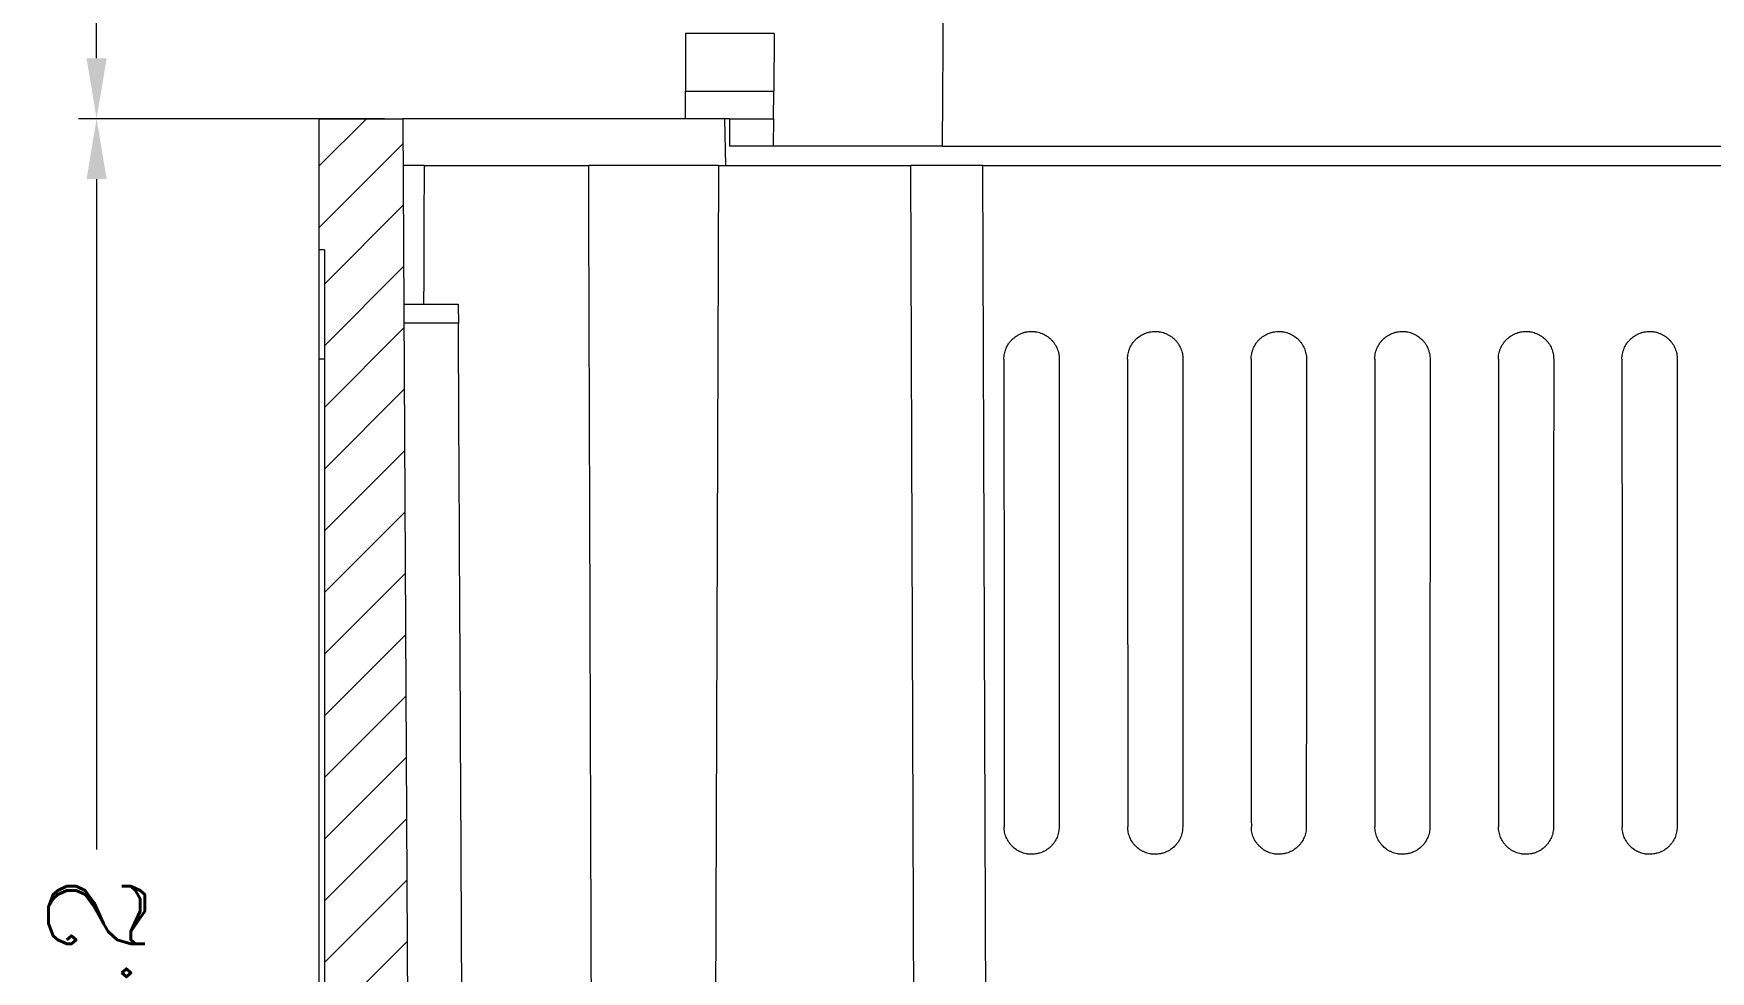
# Model space of a CAD drawing. Header units: millimetres. Extents: x -195 to 1349, y 148 to 750.
# Drawn here: x 752.4 to 813.5, y 575.5 to 609.6 of the extents above; entities that cross this region are included whole.
import ezdxf

# ---------------------------------------------------------------- set-up
doc = ezdxf.new("R2010")
doc.units = ezdxf.units.MM
doc.layers.get('0').update_dxf_attribs({"linetype": 'CONTINUOUS'})
doc.layers.get('Defpoints').update_dxf_attribs({"linetype": 'CONTINUOUS'})
doc.layers.add('100', color=7, linetype='CONTINUOUS', true_color=0xffffff)
doc.layers.add('4', color=7, linetype='CONTINUOUS', true_color=0xffffff)
doc.styles.add('ROMANC', font='romanc.shx', dxfattribs={"bigfont": 'gbcbig.shx'})
doc.dimstyles.new('YanXiu', dxfattribs={"dimtxt": 3.5, "dimasz": 2.2, "dimexe": 0.66, "dimexo": 0.66, "dimgap": 0.66, "dimtad": 0, "dimdec": 1, "dimdsep": 46, "dimtxsty": 'ROMANC', "dimcen": 0, "dimclrd": 131, "dimclre": 131, "dimclrt": 42, "dimazin": 2, "dimtfac": 1, "dimtdec": 1, "dimtofl": 0, "dimtmove": 0, "dimatfit": 3, "dimfxl": 1, "dimlwd": 5, "dimlwe": 5, "dimarcsym": 0})

# ---------------------------------------------------------------- blocks, each defined once
blk = doc.blocks.new('*D45')
at = {"color": 131, "lineweight": 5, "transparency": 16777216}
for p, q in [((765.197, 606.543), (754.053, 606.543)), ((754.713, 604.343), (754.713, 579.939)), ((754.713, 543.547), (754.713, 567.952)), ((768.961, 541.347), (754.053, 541.347))]:
    blk.add_line(p, q, dxfattribs=at)
at = {"color": 131, "lineweight": 18, "transparency": 16777216}
for points in [[(754.347, 604.343), (755.08, 604.343), (754.713, 606.543)], [(754.347, 543.547), (755.08, 543.547), (754.713, 541.347)]]:
    blk.add_solid(points, dxfattribs=at)
at = {"layer": 'Defpoints', "color": 0, "lineweight": 18, "transparency": 16777216}
for p in [(754.713, 606.543), (765.857, 606.543), (769.621, 541.347)]:
    blk.add_point(p, dxfattribs=at)
at = {"color": 42, "lineweight": 18, "transparency": 16777216, "insert": (754.713, 573.945), "char_height": 3.5, "attachment_point": 5, "rotation": 90, "style": 'ROMANC'}
blk.add_mtext('65.2', dxfattribs=at)
blk = doc.blocks.new('*D49')
at = {"color": 131, "lineweight": 5, "transparency": 16777216}
for p, q in [((775.495, 651.342), (754.053, 651.342)), ((754.713, 649.142), (754.713, 635.019)), ((754.713, 608.743), (754.713, 622.866)), ((758.965, 606.543), (754.053, 606.543))]:
    blk.add_line(p, q, dxfattribs=at)
at = {"color": 131, "lineweight": 18, "transparency": 16777216}
for points in [[(754.347, 649.142), (755.08, 649.142), (754.713, 651.342)], [(754.347, 608.743), (755.08, 608.743), (754.713, 606.543)]]:
    blk.add_solid(points, dxfattribs=at)
at = {"layer": 'Defpoints', "color": 0, "lineweight": 18, "transparency": 16777216}
for p in [(754.713, 651.342), (776.155, 651.342), (759.625, 606.543)]:
    blk.add_point(p, dxfattribs=at)
at = {"color": 42, "lineweight": 18, "transparency": 16777216, "insert": (754.713, 628.942), "char_height": 3.5, "attachment_point": 5, "rotation": 90, "style": 'ROMANC'}
blk.add_mtext('44.8', dxfattribs=at)

msp = doc.modelspace()

# ---------------------------------------------------------------- hatches: boundary and pattern name
at = {"layer": '4', "linetype": 'Continuous', "lineweight": 13}
h = msp.add_hatch(dxfattribs=at)
h.set_pattern_fill('ANSI31', color=3, scale=0.5, style=0)
h.set_pattern_definition([(45, (-24.7109, -18.8151), (-1.122532, 1.122532), [])])
h.paths.add_polyline_path([(762.807, 606.543), (765.857, 606.543), (766.165, 547.747), (869.842, 547.747), (870.15, 606.543), (873.2, 606.543), (873.2, 601.772), (873, 601.772), (873, 552.769), (873.2, 552.769), (873.2, 541.347), (870.549, 541.347), (870.329, 545.547), (838.872, 545.547), (838.652, 541.347), (835.552, 541.347), (835.552, 545.547), (799.255, 545.547), (799.255, 541.347), (796.155, 541.347), (795.935, 545.547), (765.678, 545.547), (765.458, 541.347), (762.807, 541.347), (762.807, 552.769), (763.007, 552.769), (763.007, 601.772), (762.807, 601.772)], flags=0)

# ---------------------------------------------------------------- linework, layer by layer
at = {"layer": '100', "color": 7, "linetype": 'Continuous', "lineweight": 18}
for p, q in [((785.504, 605.543), (785.779, 637.143)), ((779.382, 609.643), (776.155, 609.643)), ((776.155, 609.643), (776.155, 607.543)), ((779.382, 609.643), (779.364, 607.543)), ((776.155, 606.543), (776.155, 607.543)), ((779.355, 606.543), (779.364, 607.543)), ((777.755, 606.543), (777.59, 606.543)), ((777.755, 606.543), (779.355, 606.543)), ((777.755, 606.543), (777.755, 605.543)), ((779.355, 606.543), (779.346, 605.543)), ((779.346, 605.543), (777.755, 605.543)), ((785.504, 605.543), (779.346, 605.543)), ((785.504, 605.543), (850.503, 605.543))]:
    msp.add_line(p, q, dxfattribs=at)
at = {"layer": '100', "color": 7, "linetype": 'Continuous', "lineweight": 13}
msp.add_line((776.155, 607.543), (779.364, 607.543), dxfattribs=at)
at = {"layer": '4', "color": 7, "linetype": 'Continuous', "lineweight": 18}
for p, q in [((762.807, 606.543), (762.807, 601.772)), ((762.807, 606.543), (765.857, 606.543)), ((765.857, 606.543), (766.165, 547.747)), ((777.59, 606.543), (765.857, 606.543)), ((777.619, 604.843), (777.59, 606.543)), ((766.635, 604.843), (765.866, 604.843)), ((766.635, 604.843), (772.628, 604.843)), ((777.356, 604.843), (772.628, 604.843)), ((777.356, 604.843), (777.176, 553.147)), ((777.356, 604.843), (784.356, 604.843)), ((784.555, 547.747), (784.356, 604.843)), ((786.981, 604.843), (784.356, 604.843)), ((787.181, 547.747), (786.981, 604.843)), ((786.981, 604.843), (849.026, 604.843)), ((763.007, 601.772), (762.807, 601.772)), ((762.807, 601.772), (762.807, 597.796)), ((763.007, 601.772), (763.007, 552.769)), ((762.807, 597.796), (762.807, 556.745))]:
    msp.add_line(p, q, dxfattribs=at)
at = {"layer": '4', "color": 7, "linetype": 'Continuous', "lineweight": 13}
msp.add_line((762.807, 597.796), (763.007, 597.796), dxfattribs=at)
at = {"layer": '4', "color": 7, "linetype": 'Continuous', "lineweight": 18}
for points, knots in [([(766.635, 604.843), (766.635, 604.806), (766.635, 604.732), (766.635, 604.583), (766.634, 604.323), (766.632, 603.802), (766.628, 602.762), (766.624, 601.374), (766.62, 600.285), (766.619, 599.789)], [0, 0, 0, 0, 0.022065, 0.044131, 0.088262, 0.176523, 0.353046, 0.706092, 1, 1, 1, 1]), ([(772.811, 547.747), (772.811, 547.784), (772.811, 547.858), (772.811, 548.007), (772.81, 548.267), (772.808, 548.788), (772.805, 549.828), (772.798, 551.91), (772.785, 556.073), (772.767, 562.021), (772.748, 567.968), (772.734, 572.132), (772.728, 574.213), (772.724, 575.254), (772.723, 575.775), (772.722, 576.035), (772.721, 576.165), (772.721, 576.239), (772.721, 576.314), (772.721, 576.407), (772.72, 576.555), (772.719, 576.815), (772.718, 577.336), (772.714, 578.377), (772.707, 580.458), (772.694, 584.622), (772.675, 590.569), (772.655, 596.517), (772.641, 600.68), (772.634, 602.762), (772.631, 603.802), (772.629, 604.323), (772.628, 604.583), (772.628, 604.713), (772.628, 604.788), (772.628, 604.825), (772.628, 604.843)], [0, 0, 0, 0, 0.00195, 0.003903, 0.00781, 0.015622, 0.031247, 0.062497, 0.124997, 0.249998, 0.374998, 0.437498, 0.468748, 0.484373, 0.492186, 0.496092, 0.498045, 0.499021, 0.499999, 0.501952, 0.503905, 0.507811, 0.515624, 0.531249, 0.562499, 0.624999, 0.749999, 0.875, 0.9375, 0.96875, 0.984375, 0.992187, 0.996094, 0.998047, 0.999023, 1, 1, 1, 1]), ([(765.892, 599.79), (765.979, 599.79), (766.066, 599.79), (766.728, 599.79), (767.304, 599.79), (767.88, 599.79)], [0, 0, 0, 0, 0.131024, 0.131024, 1, 1, 1, 1]), ([(767.88, 599.79), (767.88, 599.79), (767.88, 599.772), (767.881, 599.702), (767.881, 599.651), (767.882, 599.458), (767.883, 599.278), (767.884, 599.094)], [0, 0, 0, 0, 0.25, 0.25, 0.5, 0.5, 1, 1, 1, 1]), ([(768.153, 547.747), (768.141, 550.05), (768.128, 552.353), (768.068, 563.87), (768.02, 573.083), (767.942, 587.895), (767.913, 593.495), (767.884, 599.094)], [0, 0, 0, 0, 0.134571, 0.134571, 0.672856, 0.672856, 1, 1, 1, 1]), ([(787.746, 597.79), (787.746, 597.857), (787.753, 597.922), (787.772, 598.019), (787.78, 598.051), (787.794, 598.098), (787.8, 598.114), (787.811, 598.145), (787.817, 598.161), (787.836, 598.206), (787.864, 598.266), (787.897, 598.322), (787.925, 598.363), (787.934, 598.377), (787.954, 598.403), (787.964, 598.416), (787.996, 598.455), (788.018, 598.479), (788.088, 598.549), (788.138, 598.591), (788.207, 598.637), (788.221, 598.646), (788.25, 598.663), (788.264, 598.671), (788.308, 598.694), (788.337, 598.708), (788.398, 598.733), (788.429, 598.744), (788.476, 598.759), (788.492, 598.763), (788.524, 598.771), (788.54, 598.775), (788.589, 598.785), (788.654, 598.794), (788.72, 598.798), (788.785, 598.798), (788.818, 598.796), (788.868, 598.791), (788.884, 598.789), (788.917, 598.784), (788.999, 598.77), (789.077, 598.747), (789.153, 598.715), (789.168, 598.708), (789.198, 598.694), (789.213, 598.687), (789.257, 598.663), (789.285, 598.646), (789.367, 598.592), (789.418, 598.55), (789.477, 598.491), (789.488, 598.479), (789.511, 598.455), (789.521, 598.442), (789.553, 598.404), (789.572, 598.378), (789.609, 598.323), (789.626, 598.295), (789.657, 598.237), (789.671, 598.207), (789.696, 598.146), (789.719, 598.084), (789.735, 598.02), (789.748, 597.956), (789.752, 597.923), (789.759, 597.857), (789.761, 597.823), (789.761, 597.79)], [0, 0, 0, 0, 0.0625, 0.0625, 0.09375, 0.09375, 0.109375, 0.109375, 0.125, 0.125, 0.15625, 0.1875, 0.1875, 0.203125, 0.203125, 0.21875, 0.21875, 0.25, 0.25, 0.3125, 0.3125, 0.328125, 0.328125, 0.34375, 0.34375, 0.375, 0.375, 0.40625, 0.40625, 0.421875, 0.421875, 0.4375, 0.4375, 0.46875, 0.5, 0.5, 0.53125, 0.53125, 0.546875, 0.546875, 0.5625, 0.625, 0.625, 0.640625, 0.640625, 0.65625, 0.65625, 0.6875, 0.6875, 0.75, 0.75, 0.765625, 0.765625, 0.78125, 0.78125, 0.8125, 0.8125, 0.84375, 0.84375, 0.875, 0.875, 0.90625, 0.9375, 0.9375, 0.96875, 0.96875, 1, 1, 1, 1]), ([(792.246, 597.79), (792.246, 597.857), (792.253, 597.922), (792.272, 598.019), (792.28, 598.051), (792.294, 598.098), (792.3, 598.114), (792.311, 598.145), (792.317, 598.161), (792.336, 598.206), (792.364, 598.266), (792.397, 598.322), (792.425, 598.363), (792.434, 598.377), (792.454, 598.403), (792.464, 598.416), (792.496, 598.455), (792.518, 598.479), (792.588, 598.549), (792.638, 598.591), (792.707, 598.637), (792.721, 598.646), (792.75, 598.663), (792.764, 598.671), (792.808, 598.694), (792.837, 598.708), (792.898, 598.733), (792.929, 598.744), (792.976, 598.759), (792.992, 598.763), (793.024, 598.771), (793.04, 598.775), (793.089, 598.785), (793.154, 598.794), (793.22, 598.798), (793.285, 598.798), (793.318, 598.796), (793.368, 598.791), (793.384, 598.789), (793.417, 598.784), (793.499, 598.77), (793.577, 598.747), (793.653, 598.715), (793.668, 598.708), (793.698, 598.694), (793.713, 598.687), (793.757, 598.663), (793.785, 598.646), (793.867, 598.592), (793.918, 598.55), (793.977, 598.491), (793.988, 598.479), (794.011, 598.455), (794.021, 598.442), (794.053, 598.404), (794.072, 598.378), (794.109, 598.323), (794.126, 598.295), (794.157, 598.237), (794.171, 598.207), (794.196, 598.146), (794.219, 598.084), (794.235, 598.02), (794.248, 597.956), (794.252, 597.923), (794.259, 597.857), (794.261, 597.823), (794.261, 597.79)], [0, 0, 0, 0, 0.0625, 0.0625, 0.09375, 0.09375, 0.109375, 0.109375, 0.125, 0.125, 0.15625, 0.1875, 0.1875, 0.203125, 0.203125, 0.21875, 0.21875, 0.25, 0.25, 0.3125, 0.3125, 0.328125, 0.328125, 0.34375, 0.34375, 0.375, 0.375, 0.40625, 0.40625, 0.421875, 0.421875, 0.4375, 0.4375, 0.46875, 0.5, 0.5, 0.53125, 0.53125, 0.546875, 0.546875, 0.5625, 0.625, 0.625, 0.640625, 0.640625, 0.65625, 0.65625, 0.6875, 0.6875, 0.75, 0.75, 0.765625, 0.765625, 0.78125, 0.78125, 0.8125, 0.8125, 0.84375, 0.84375, 0.875, 0.875, 0.90625, 0.9375, 0.9375, 0.96875, 0.96875, 1, 1, 1, 1]), ([(796.746, 597.79), (796.746, 597.857), (796.753, 597.922), (796.772, 598.019), (796.78, 598.051), (796.794, 598.098), (796.8, 598.114), (796.811, 598.145), (796.817, 598.161), (796.836, 598.206), (796.864, 598.266), (796.897, 598.322), (796.925, 598.363), (796.934, 598.377), (796.954, 598.403), (796.964, 598.416), (796.996, 598.455), (797.018, 598.479), (797.088, 598.549), (797.138, 598.591), (797.207, 598.637), (797.221, 598.646), (797.25, 598.663), (797.264, 598.671), (797.308, 598.694), (797.337, 598.708), (797.398, 598.733), (797.429, 598.744), (797.476, 598.759), (797.492, 598.763), (797.524, 598.771), (797.54, 598.775), (797.589, 598.785), (797.654, 598.794), (797.72, 598.798), (797.785, 598.798), (797.818, 598.796), (797.868, 598.791), (797.884, 598.789), (797.917, 598.784), (797.999, 598.77), (798.077, 598.747), (798.153, 598.715), (798.168, 598.708), (798.198, 598.694), (798.213, 598.687), (798.257, 598.663), (798.285, 598.646), (798.367, 598.592), (798.418, 598.55), (798.477, 598.491), (798.488, 598.479), (798.511, 598.455), (798.521, 598.442), (798.553, 598.404), (798.572, 598.378), (798.609, 598.323), (798.626, 598.295), (798.657, 598.237), (798.671, 598.207), (798.696, 598.146), (798.719, 598.084), (798.735, 598.02), (798.748, 597.956), (798.752, 597.923), (798.759, 597.857), (798.761, 597.823), (798.761, 597.79)], [0, 0, 0, 0, 0.0625, 0.0625, 0.09375, 0.09375, 0.109375, 0.109375, 0.125, 0.125, 0.15625, 0.1875, 0.1875, 0.203125, 0.203125, 0.21875, 0.21875, 0.25, 0.25, 0.3125, 0.3125, 0.328125, 0.328125, 0.34375, 0.34375, 0.375, 0.375, 0.40625, 0.40625, 0.421875, 0.421875, 0.4375, 0.4375, 0.46875, 0.5, 0.5, 0.53125, 0.53125, 0.546875, 0.546875, 0.5625, 0.625, 0.625, 0.640625, 0.640625, 0.65625, 0.65625, 0.6875, 0.6875, 0.75, 0.75, 0.765625, 0.765625, 0.78125, 0.78125, 0.8125, 0.8125, 0.84375, 0.84375, 0.875, 0.875, 0.90625, 0.9375, 0.9375, 0.96875, 0.96875, 1, 1, 1, 1]), ([(801.246, 597.79), (801.246, 597.857), (801.253, 597.922), (801.272, 598.019), (801.28, 598.051), (801.294, 598.098), (801.3, 598.114), (801.311, 598.145), (801.317, 598.161), (801.336, 598.206), (801.364, 598.266), (801.397, 598.322), (801.425, 598.363), (801.434, 598.377), (801.454, 598.403), (801.464, 598.416), (801.496, 598.455), (801.518, 598.479), (801.588, 598.549), (801.638, 598.591), (801.707, 598.637), (801.721, 598.646), (801.75, 598.663), (801.764, 598.671), (801.808, 598.694), (801.837, 598.708), (801.898, 598.733), (801.929, 598.744), (801.976, 598.759), (801.992, 598.763), (802.024, 598.771), (802.04, 598.775), (802.089, 598.785), (802.154, 598.794), (802.22, 598.798), (802.285, 598.798), (802.318, 598.796), (802.368, 598.791), (802.384, 598.789), (802.417, 598.784), (802.499, 598.77), (802.577, 598.747), (802.653, 598.715), (802.668, 598.708), (802.698, 598.694), (802.713, 598.687), (802.757, 598.663), (802.785, 598.646), (802.867, 598.592), (802.918, 598.55), (802.977, 598.491), (802.988, 598.479), (803.011, 598.455), (803.021, 598.442), (803.053, 598.404), (803.072, 598.378), (803.109, 598.323), (803.126, 598.295), (803.157, 598.237), (803.171, 598.207), (803.196, 598.146), (803.219, 598.084), (803.235, 598.02), (803.248, 597.956), (803.252, 597.923), (803.259, 597.857), (803.261, 597.823), (803.261, 597.79)], [0, 0, 0, 0, 0.0625, 0.0625, 0.09375, 0.09375, 0.109375, 0.109375, 0.125, 0.125, 0.15625, 0.1875, 0.1875, 0.203125, 0.203125, 0.21875, 0.21875, 0.25, 0.25, 0.3125, 0.3125, 0.328125, 0.328125, 0.34375, 0.34375, 0.375, 0.375, 0.40625, 0.40625, 0.421875, 0.421875, 0.4375, 0.4375, 0.46875, 0.5, 0.5, 0.53125, 0.53125, 0.546875, 0.546875, 0.5625, 0.625, 0.625, 0.640625, 0.640625, 0.65625, 0.65625, 0.6875, 0.6875, 0.75, 0.75, 0.765625, 0.765625, 0.78125, 0.78125, 0.8125, 0.8125, 0.84375, 0.84375, 0.875, 0.875, 0.90625, 0.9375, 0.9375, 0.96875, 0.96875, 1, 1, 1, 1]), ([(805.746, 597.79), (805.746, 597.857), (805.753, 597.922), (805.772, 598.019), (805.78, 598.051), (805.794, 598.098), (805.8, 598.114), (805.811, 598.145), (805.817, 598.161), (805.836, 598.206), (805.864, 598.266), (805.897, 598.322), (805.925, 598.363), (805.934, 598.377), (805.954, 598.403), (805.964, 598.416), (805.996, 598.455), (806.018, 598.479), (806.088, 598.549), (806.138, 598.591), (806.207, 598.637), (806.221, 598.646), (806.25, 598.663), (806.264, 598.671), (806.308, 598.694), (806.337, 598.708), (806.398, 598.733), (806.429, 598.744), (806.476, 598.759), (806.492, 598.763), (806.524, 598.771), (806.54, 598.775), (806.589, 598.785), (806.654, 598.794), (806.72, 598.798), (806.785, 598.798), (806.818, 598.796), (806.868, 598.791), (806.884, 598.789), (806.917, 598.784), (806.999, 598.77), (807.077, 598.747), (807.153, 598.715), (807.168, 598.708), (807.198, 598.694), (807.213, 598.687), (807.257, 598.663), (807.285, 598.646), (807.367, 598.592), (807.418, 598.55), (807.477, 598.491), (807.488, 598.479), (807.511, 598.455), (807.521, 598.442), (807.553, 598.404), (807.572, 598.378), (807.609, 598.323), (807.626, 598.295), (807.657, 598.237), (807.671, 598.207), (807.696, 598.146), (807.719, 598.084), (807.735, 598.02), (807.748, 597.956), (807.752, 597.923), (807.759, 597.857), (807.761, 597.823), (807.761, 597.79)], [0, 0, 0, 0, 0.0625, 0.0625, 0.09375, 0.09375, 0.109375, 0.109375, 0.125, 0.125, 0.15625, 0.1875, 0.1875, 0.203125, 0.203125, 0.21875, 0.21875, 0.25, 0.25, 0.3125, 0.3125, 0.328125, 0.328125, 0.34375, 0.34375, 0.375, 0.375, 0.40625, 0.40625, 0.421875, 0.421875, 0.4375, 0.4375, 0.46875, 0.5, 0.5, 0.53125, 0.53125, 0.546875, 0.546875, 0.5625, 0.625, 0.625, 0.640625, 0.640625, 0.65625, 0.65625, 0.6875, 0.6875, 0.75, 0.75, 0.765625, 0.765625, 0.78125, 0.78125, 0.8125, 0.8125, 0.84375, 0.84375, 0.875, 0.875, 0.90625, 0.9375, 0.9375, 0.96875, 0.96875, 1, 1, 1, 1]), ([(810.246, 597.79), (810.246, 597.857), (810.253, 597.922), (810.272, 598.019), (810.28, 598.051), (810.294, 598.098), (810.3, 598.114), (810.311, 598.145), (810.317, 598.161), (810.336, 598.206), (810.364, 598.266), (810.397, 598.322), (810.425, 598.363), (810.434, 598.377), (810.454, 598.403), (810.464, 598.416), (810.496, 598.455), (810.518, 598.479), (810.588, 598.549), (810.638, 598.591), (810.707, 598.637), (810.721, 598.646), (810.75, 598.663), (810.764, 598.671), (810.808, 598.694), (810.837, 598.708), (810.898, 598.733), (810.929, 598.744), (810.976, 598.759), (810.992, 598.763), (811.024, 598.771), (811.04, 598.775), (811.089, 598.785), (811.154, 598.794), (811.22, 598.798), (811.285, 598.798), (811.318, 598.796), (811.368, 598.791), (811.384, 598.789), (811.417, 598.784), (811.499, 598.77), (811.577, 598.747), (811.653, 598.715), (811.668, 598.708), (811.698, 598.694), (811.713, 598.687), (811.757, 598.663), (811.785, 598.646), (811.867, 598.592), (811.918, 598.55), (811.977, 598.491), (811.988, 598.479), (812.011, 598.455), (812.021, 598.442), (812.053, 598.404), (812.072, 598.378), (812.109, 598.323), (812.126, 598.295), (812.157, 598.237), (812.171, 598.207), (812.196, 598.146), (812.219, 598.084), (812.235, 598.02), (812.248, 597.956), (812.252, 597.923), (812.259, 597.857), (812.261, 597.823), (812.261, 597.79)], [0, 0, 0, 0, 0.0625, 0.0625, 0.09375, 0.09375, 0.109375, 0.109375, 0.125, 0.125, 0.15625, 0.1875, 0.1875, 0.203125, 0.203125, 0.21875, 0.21875, 0.25, 0.25, 0.3125, 0.3125, 0.328125, 0.328125, 0.34375, 0.34375, 0.375, 0.375, 0.40625, 0.40625, 0.421875, 0.421875, 0.4375, 0.4375, 0.46875, 0.5, 0.5, 0.53125, 0.53125, 0.546875, 0.546875, 0.5625, 0.625, 0.625, 0.640625, 0.640625, 0.65625, 0.65625, 0.6875, 0.6875, 0.75, 0.75, 0.765625, 0.765625, 0.78125, 0.78125, 0.8125, 0.8125, 0.84375, 0.84375, 0.875, 0.875, 0.90625, 0.9375, 0.9375, 0.96875, 0.96875, 1, 1, 1, 1]), ([(787.746, 597.79), (787.747, 595.246), (787.748, 592.701), (787.75, 588.424), (787.751, 586.691), (787.752, 583.56), (787.752, 582.161), (787.753, 580.762)], [0, 0, 0, 0, 0.448296, 0.448296, 0.75351, 0.75351, 1, 1, 1, 1]), ([(789.761, 597.79), (789.76, 595.246), (789.759, 592.701), (789.757, 588.424), (789.757, 586.691), (789.755, 583.56), (789.755, 582.161), (789.754, 580.762)], [0, 0, 0, 0, 0.448295, 0.448295, 0.75351, 0.75351, 1, 1, 1, 1]), ([(792.246, 597.79), (792.247, 595.246), (792.248, 592.701), (792.25, 588.424), (792.251, 586.691), (792.252, 583.56), (792.252, 582.161), (792.253, 580.762)], [0, 0, 0, 0, 0.448296, 0.448296, 0.75351, 0.75351, 1, 1, 1, 1]), ([(794.261, 597.79), (794.26, 595.246), (794.259, 592.701), (794.257, 588.424), (794.257, 586.691), (794.255, 583.56), (794.255, 582.161), (794.254, 580.762)], [0, 0, 0, 0, 0.448295, 0.448295, 0.75351, 0.75351, 1, 1, 1, 1]), ([(796.746, 597.79), (796.747, 595.246), (796.748, 592.701), (796.75, 588.424), (796.751, 586.691), (796.752, 583.56), (796.752, 582.161), (796.753, 580.762)], [0, 0, 0, 0, 0.448296, 0.448296, 0.75351, 0.75351, 1, 1, 1, 1]), ([(798.761, 597.79), (798.76, 595.246), (798.759, 592.701), (798.757, 588.424), (798.757, 586.691), (798.755, 583.56), (798.755, 582.161), (798.754, 580.762)], [0, 0, 0, 0, 0.448295, 0.448295, 0.75351, 0.75351, 1, 1, 1, 1]), ([(801.246, 597.79), (801.247, 595.246), (801.248, 592.701), (801.25, 588.424), (801.251, 586.691), (801.252, 583.56), (801.252, 582.161), (801.253, 580.762)], [0, 0, 0, 0, 0.448296, 0.448296, 0.75351, 0.75351, 1, 1, 1, 1]), ([(803.261, 597.79), (803.26, 595.246), (803.259, 592.701), (803.257, 588.424), (803.257, 586.691), (803.255, 583.56), (803.255, 582.161), (803.254, 580.762)], [0, 0, 0, 0, 0.448295, 0.448295, 0.75351, 0.75351, 1, 1, 1, 1]), ([(805.746, 597.79), (805.747, 595.246), (805.748, 592.701), (805.75, 588.424), (805.751, 586.691), (805.752, 583.56), (805.752, 582.161), (805.753, 580.762)], [0, 0, 0, 0, 0.448296, 0.448296, 0.75351, 0.75351, 1, 1, 1, 1]), ([(807.761, 597.79), (807.76, 595.246), (807.759, 592.701), (807.757, 588.424), (807.757, 586.691), (807.755, 583.56), (807.755, 582.161), (807.754, 580.762)], [0, 0, 0, 0, 0.448295, 0.448295, 0.75351, 0.75351, 1, 1, 1, 1]), ([(810.246, 597.79), (810.247, 595.246), (810.248, 592.701), (810.25, 588.424), (810.251, 586.691), (810.252, 583.56), (810.252, 582.161), (810.253, 580.762)], [0, 0, 0, 0, 0.448296, 0.448296, 0.75351, 0.75351, 1, 1, 1, 1]), ([(812.261, 597.79), (812.26, 595.246), (812.259, 592.701), (812.257, 588.424), (812.257, 586.691), (812.255, 583.56), (812.255, 582.161), (812.254, 580.762)], [0, 0, 0, 0, 0.448295, 0.448295, 0.75351, 0.75351, 1, 1, 1, 1]), ([(789.754, 580.762), (789.754, 580.696), (789.748, 580.631), (789.729, 580.535), (789.721, 580.503), (789.702, 580.44), (789.691, 580.409), (789.665, 580.348), (789.638, 580.289), (789.604, 580.233), (789.577, 580.193), (789.567, 580.179), (789.548, 580.153), (789.538, 580.14), (789.506, 580.102), (789.484, 580.077), (789.415, 580.008), (789.365, 579.967), (789.296, 579.921), (789.282, 579.912), (789.254, 579.895), (789.24, 579.887), (789.197, 579.864), (789.167, 579.85), (789.107, 579.825), (789.076, 579.814), (789.029, 579.8), (789.013, 579.795), (788.981, 579.787), (788.965, 579.784), (788.917, 579.774), (788.852, 579.764), (788.787, 579.761), (788.722, 579.761), (788.689, 579.763), (788.64, 579.767), (788.623, 579.769), (788.591, 579.774), (788.51, 579.788), (788.432, 579.812), (788.356, 579.843), (788.341, 579.85), (788.312, 579.864), (788.297, 579.871), (788.253, 579.894), (788.225, 579.911), (788.144, 579.966), (788.093, 580.007), (788.035, 580.065), (788.023, 580.077), (788.001, 580.101), (787.991, 580.114), (787.96, 580.152), (787.94, 580.178), (787.904, 580.232), (787.887, 580.26), (787.856, 580.318), (787.842, 580.348), (787.817, 580.408), (787.795, 580.47), (787.779, 580.533), (787.766, 580.597), (787.761, 580.63), (787.754, 580.696), (787.753, 580.729), (787.753, 580.762)], [0, 0, 0, 0, 0.0625, 0.0625, 0.09375, 0.09375, 0.125, 0.125, 0.15625, 0.1875, 0.1875, 0.203125, 0.203125, 0.21875, 0.21875, 0.25, 0.25, 0.3125, 0.3125, 0.328125, 0.328125, 0.34375, 0.34375, 0.375, 0.375, 0.40625, 0.40625, 0.421875, 0.421875, 0.4375, 0.4375, 0.46875, 0.5, 0.5, 0.53125, 0.53125, 0.546875, 0.546875, 0.5625, 0.625, 0.625, 0.640625, 0.640625, 0.65625, 0.65625, 0.6875, 0.6875, 0.75, 0.75, 0.765625, 0.765625, 0.78125, 0.78125, 0.8125, 0.8125, 0.84375, 0.84375, 0.875, 0.875, 0.90625, 0.9375, 0.9375, 0.96875, 0.96875, 1, 1, 1, 1]), ([(794.254, 580.762), (794.254, 580.696), (794.248, 580.631), (794.229, 580.535), (794.221, 580.503), (794.202, 580.44), (794.191, 580.409), (794.165, 580.348), (794.138, 580.289), (794.104, 580.233), (794.077, 580.193), (794.067, 580.179), (794.048, 580.153), (794.038, 580.14), (794.006, 580.102), (793.984, 580.077), (793.915, 580.008), (793.865, 579.967), (793.796, 579.921), (793.782, 579.912), (793.754, 579.895), (793.74, 579.887), (793.697, 579.864), (793.667, 579.85), (793.607, 579.825), (793.576, 579.814), (793.529, 579.8), (793.513, 579.795), (793.481, 579.787), (793.465, 579.784), (793.417, 579.774), (793.352, 579.764), (793.287, 579.761), (793.222, 579.761), (793.189, 579.763), (793.14, 579.767), (793.123, 579.769), (793.091, 579.774), (793.01, 579.788), (792.932, 579.812), (792.856, 579.843), (792.841, 579.85), (792.812, 579.864), (792.797, 579.871), (792.753, 579.894), (792.725, 579.911), (792.644, 579.966), (792.593, 580.007), (792.535, 580.065), (792.523, 580.077), (792.501, 580.101), (792.491, 580.114), (792.46, 580.152), (792.44, 580.178), (792.404, 580.232), (792.387, 580.26), (792.356, 580.318), (792.342, 580.348), (792.317, 580.408), (792.295, 580.47), (792.279, 580.533), (792.266, 580.597), (792.261, 580.63), (792.254, 580.696), (792.253, 580.729), (792.253, 580.762)], [0, 0, 0, 0, 0.0625, 0.0625, 0.09375, 0.09375, 0.125, 0.125, 0.15625, 0.1875, 0.1875, 0.203125, 0.203125, 0.21875, 0.21875, 0.25, 0.25, 0.3125, 0.3125, 0.328125, 0.328125, 0.34375, 0.34375, 0.375, 0.375, 0.40625, 0.40625, 0.421875, 0.421875, 0.4375, 0.4375, 0.46875, 0.5, 0.5, 0.53125, 0.53125, 0.546875, 0.546875, 0.5625, 0.625, 0.625, 0.640625, 0.640625, 0.65625, 0.65625, 0.6875, 0.6875, 0.75, 0.75, 0.765625, 0.765625, 0.78125, 0.78125, 0.8125, 0.8125, 0.84375, 0.84375, 0.875, 0.875, 0.90625, 0.9375, 0.9375, 0.96875, 0.96875, 1, 1, 1, 1]), ([(798.754, 580.762), (798.754, 580.696), (798.748, 580.631), (798.729, 580.535), (798.721, 580.503), (798.702, 580.44), (798.691, 580.409), (798.665, 580.348), (798.638, 580.289), (798.604, 580.233), (798.577, 580.193), (798.567, 580.179), (798.548, 580.153), (798.538, 580.14), (798.506, 580.102), (798.484, 580.077), (798.415, 580.008), (798.365, 579.967), (798.296, 579.921), (798.282, 579.912), (798.254, 579.895), (798.24, 579.887), (798.197, 579.864), (798.167, 579.85), (798.107, 579.825), (798.076, 579.814), (798.029, 579.8), (798.013, 579.795), (797.981, 579.787), (797.965, 579.784), (797.917, 579.774), (797.852, 579.764), (797.787, 579.761), (797.722, 579.761), (797.689, 579.763), (797.64, 579.767), (797.623, 579.769), (797.591, 579.774), (797.51, 579.788), (797.432, 579.812), (797.356, 579.843), (797.341, 579.85), (797.312, 579.864), (797.297, 579.871), (797.253, 579.894), (797.225, 579.911), (797.144, 579.966), (797.093, 580.007), (797.035, 580.065), (797.023, 580.077), (797.001, 580.101), (796.991, 580.114), (796.96, 580.152), (796.94, 580.178), (796.904, 580.232), (796.887, 580.26), (796.856, 580.318), (796.842, 580.348), (796.817, 580.408), (796.795, 580.47), (796.779, 580.533), (796.766, 580.597), (796.761, 580.63), (796.754, 580.696), (796.753, 580.729), (796.753, 580.762)], [0, 0, 0, 0, 0.0625, 0.0625, 0.09375, 0.09375, 0.125, 0.125, 0.15625, 0.1875, 0.1875, 0.203125, 0.203125, 0.21875, 0.21875, 0.25, 0.25, 0.3125, 0.3125, 0.328125, 0.328125, 0.34375, 0.34375, 0.375, 0.375, 0.40625, 0.40625, 0.421875, 0.421875, 0.4375, 0.4375, 0.46875, 0.5, 0.5, 0.53125, 0.53125, 0.546875, 0.546875, 0.5625, 0.625, 0.625, 0.640625, 0.640625, 0.65625, 0.65625, 0.6875, 0.6875, 0.75, 0.75, 0.765625, 0.765625, 0.78125, 0.78125, 0.8125, 0.8125, 0.84375, 0.84375, 0.875, 0.875, 0.90625, 0.9375, 0.9375, 0.96875, 0.96875, 1, 1, 1, 1]), ([(803.254, 580.762), (803.254, 580.696), (803.248, 580.631), (803.229, 580.535), (803.221, 580.503), (803.202, 580.44), (803.191, 580.409), (803.165, 580.348), (803.138, 580.289), (803.104, 580.233), (803.077, 580.193), (803.067, 580.179), (803.048, 580.153), (803.038, 580.14), (803.006, 580.102), (802.984, 580.077), (802.915, 580.008), (802.865, 579.967), (802.796, 579.921), (802.782, 579.912), (802.754, 579.895), (802.74, 579.887), (802.697, 579.864), (802.667, 579.85), (802.607, 579.825), (802.576, 579.814), (802.529, 579.8), (802.513, 579.795), (802.481, 579.787), (802.465, 579.784), (802.417, 579.774), (802.352, 579.764), (802.287, 579.761), (802.222, 579.761), (802.189, 579.763), (802.14, 579.767), (802.123, 579.769), (802.091, 579.774), (802.01, 579.788), (801.932, 579.812), (801.856, 579.843), (801.841, 579.85), (801.812, 579.864), (801.797, 579.871), (801.753, 579.894), (801.725, 579.911), (801.644, 579.966), (801.593, 580.007), (801.535, 580.065), (801.523, 580.077), (801.501, 580.101), (801.491, 580.114), (801.46, 580.152), (801.44, 580.178), (801.404, 580.232), (801.387, 580.26), (801.356, 580.318), (801.342, 580.348), (801.317, 580.408), (801.295, 580.47), (801.279, 580.533), (801.266, 580.597), (801.261, 580.63), (801.254, 580.696), (801.253, 580.729), (801.253, 580.762)], [0, 0, 0, 0, 0.0625, 0.0625, 0.09375, 0.09375, 0.125, 0.125, 0.15625, 0.1875, 0.1875, 0.203125, 0.203125, 0.21875, 0.21875, 0.25, 0.25, 0.3125, 0.3125, 0.328125, 0.328125, 0.34375, 0.34375, 0.375, 0.375, 0.40625, 0.40625, 0.421875, 0.421875, 0.4375, 0.4375, 0.46875, 0.5, 0.5, 0.53125, 0.53125, 0.546875, 0.546875, 0.5625, 0.625, 0.625, 0.640625, 0.640625, 0.65625, 0.65625, 0.6875, 0.6875, 0.75, 0.75, 0.765625, 0.765625, 0.78125, 0.78125, 0.8125, 0.8125, 0.84375, 0.84375, 0.875, 0.875, 0.90625, 0.9375, 0.9375, 0.96875, 0.96875, 1, 1, 1, 1]), ([(807.754, 580.762), (807.754, 580.696), (807.748, 580.631), (807.729, 580.535), (807.721, 580.503), (807.702, 580.44), (807.691, 580.409), (807.665, 580.348), (807.638, 580.289), (807.604, 580.233), (807.577, 580.193), (807.567, 580.179), (807.548, 580.153), (807.538, 580.14), (807.506, 580.102), (807.484, 580.077), (807.415, 580.008), (807.365, 579.967), (807.296, 579.921), (807.282, 579.912), (807.254, 579.895), (807.24, 579.887), (807.197, 579.864), (807.167, 579.85), (807.107, 579.825), (807.076, 579.814), (807.029, 579.8), (807.013, 579.795), (806.981, 579.787), (806.965, 579.784), (806.917, 579.774), (806.852, 579.764), (806.787, 579.761), (806.722, 579.761), (806.689, 579.763), (806.64, 579.767), (806.623, 579.769), (806.591, 579.774), (806.51, 579.788), (806.432, 579.812), (806.356, 579.843), (806.341, 579.85), (806.312, 579.864), (806.297, 579.871), (806.253, 579.894), (806.225, 579.911), (806.144, 579.966), (806.093, 580.007), (806.035, 580.065), (806.023, 580.077), (806.001, 580.101), (805.991, 580.114), (805.96, 580.152), (805.94, 580.178), (805.904, 580.232), (805.887, 580.26), (805.856, 580.318), (805.842, 580.348), (805.817, 580.408), (805.795, 580.47), (805.779, 580.533), (805.766, 580.597), (805.761, 580.63), (805.754, 580.696), (805.753, 580.729), (805.753, 580.762)], [0, 0, 0, 0, 0.0625, 0.0625, 0.09375, 0.09375, 0.125, 0.125, 0.15625, 0.1875, 0.1875, 0.203125, 0.203125, 0.21875, 0.21875, 0.25, 0.25, 0.3125, 0.3125, 0.328125, 0.328125, 0.34375, 0.34375, 0.375, 0.375, 0.40625, 0.40625, 0.421875, 0.421875, 0.4375, 0.4375, 0.46875, 0.5, 0.5, 0.53125, 0.53125, 0.546875, 0.546875, 0.5625, 0.625, 0.625, 0.640625, 0.640625, 0.65625, 0.65625, 0.6875, 0.6875, 0.75, 0.75, 0.765625, 0.765625, 0.78125, 0.78125, 0.8125, 0.8125, 0.84375, 0.84375, 0.875, 0.875, 0.90625, 0.9375, 0.9375, 0.96875, 0.96875, 1, 1, 1, 1]), ([(812.254, 580.762), (812.254, 580.696), (812.248, 580.631), (812.229, 580.535), (812.221, 580.503), (812.202, 580.44), (812.191, 580.409), (812.165, 580.348), (812.138, 580.289), (812.104, 580.233), (812.077, 580.193), (812.067, 580.179), (812.048, 580.153), (812.038, 580.14), (812.006, 580.102), (811.984, 580.077), (811.915, 580.008), (811.865, 579.967), (811.796, 579.921), (811.782, 579.912), (811.754, 579.895), (811.74, 579.887), (811.697, 579.864), (811.667, 579.85), (811.607, 579.825), (811.576, 579.814), (811.529, 579.8), (811.513, 579.795), (811.481, 579.787), (811.465, 579.784), (811.417, 579.774), (811.352, 579.764), (811.287, 579.761), (811.222, 579.761), (811.189, 579.763), (811.14, 579.767), (811.123, 579.769), (811.091, 579.774), (811.01, 579.788), (810.932, 579.812), (810.856, 579.843), (810.841, 579.85), (810.812, 579.864), (810.797, 579.871), (810.753, 579.894), (810.725, 579.911), (810.644, 579.966), (810.593, 580.007), (810.535, 580.065), (810.523, 580.077), (810.501, 580.101), (810.491, 580.114), (810.46, 580.152), (810.44, 580.178), (810.404, 580.232), (810.387, 580.26), (810.356, 580.318), (810.342, 580.348), (810.317, 580.408), (810.295, 580.47), (810.279, 580.533), (810.266, 580.597), (810.261, 580.63), (810.254, 580.696), (810.253, 580.729), (810.253, 580.762)], [0, 0, 0, 0, 0.0625, 0.0625, 0.09375, 0.09375, 0.125, 0.125, 0.15625, 0.1875, 0.1875, 0.203125, 0.203125, 0.21875, 0.21875, 0.25, 0.25, 0.3125, 0.3125, 0.328125, 0.328125, 0.34375, 0.34375, 0.375, 0.375, 0.40625, 0.40625, 0.421875, 0.421875, 0.4375, 0.4375, 0.46875, 0.5, 0.5, 0.53125, 0.53125, 0.546875, 0.546875, 0.5625, 0.625, 0.625, 0.640625, 0.640625, 0.65625, 0.65625, 0.6875, 0.6875, 0.75, 0.75, 0.765625, 0.765625, 0.78125, 0.78125, 0.8125, 0.8125, 0.84375, 0.84375, 0.875, 0.875, 0.90625, 0.9375, 0.9375, 0.96875, 0.96875, 1, 1, 1, 1])]:
    msp.add_open_spline(points, degree=3, knots=knots, dxfattribs=at)
at = {"layer": '4', "color": 7, "linetype": 'Continuous', "lineweight": 13}
msp.add_open_spline([(767.884, 599.094), (767.221, 599.094), (766.558, 599.094), (765.896, 599.094)], degree=3, dxfattribs=at)

# ---------------------------------------------------------------- dimensions: what is measured, and where the dimension line sits
at = {"lineweight": 18}
for base, p1, p2, picture, middle in [((754.713, 651.342), (759.625, 606.543), (776.155, 651.342), '*D49', (754.713, 628.942)), ((754.713, 606.543), (769.621, 541.347), (765.857, 606.543), '*D45', (754.713, 573.945))]:
    dim = msp.add_linear_dim(base=base, p1=p1, p2=p2, angle=90, dimstyle='YanXiu', dxfattribs=at)
    dim.commit()
    dim.dimension.update_dxf_attribs({"geometry": picture, "text_midpoint": middle})

doc.saveas('drawing.dxf')
